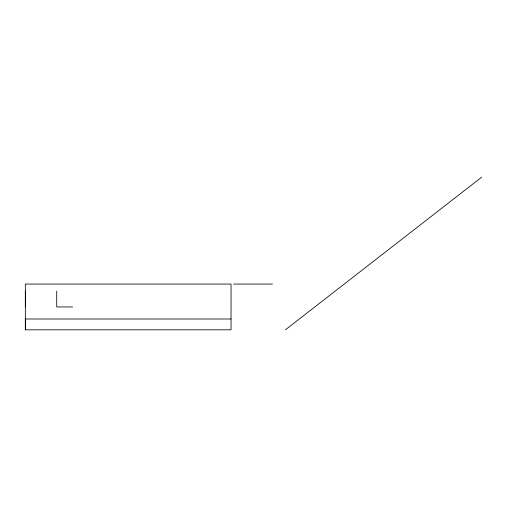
<?xml version="1.0" encoding="UTF-8"?>
<svg xmlns="http://www.w3.org/2000/svg" width="507" height="507" viewBox="0 0 507 507"><rect width="100%" height="100%" fill="white"/><g stroke="black" fill="none" stroke-linecap="round" stroke-linejoin="round"><path stroke-width="0.76" d="M25.35 329.81L25.35 284.066L231.046 284.066L231.046 329.81L25.35 329.81L25.35 318.998L231.046 318.998M285.416 329.81L481.65 177.19M233.746 284.066L272.5 284.066M72.621 306.938L56.714 306.938L56.714 291.062M25.35 291.062L25.35 306.938"/></g></svg>
